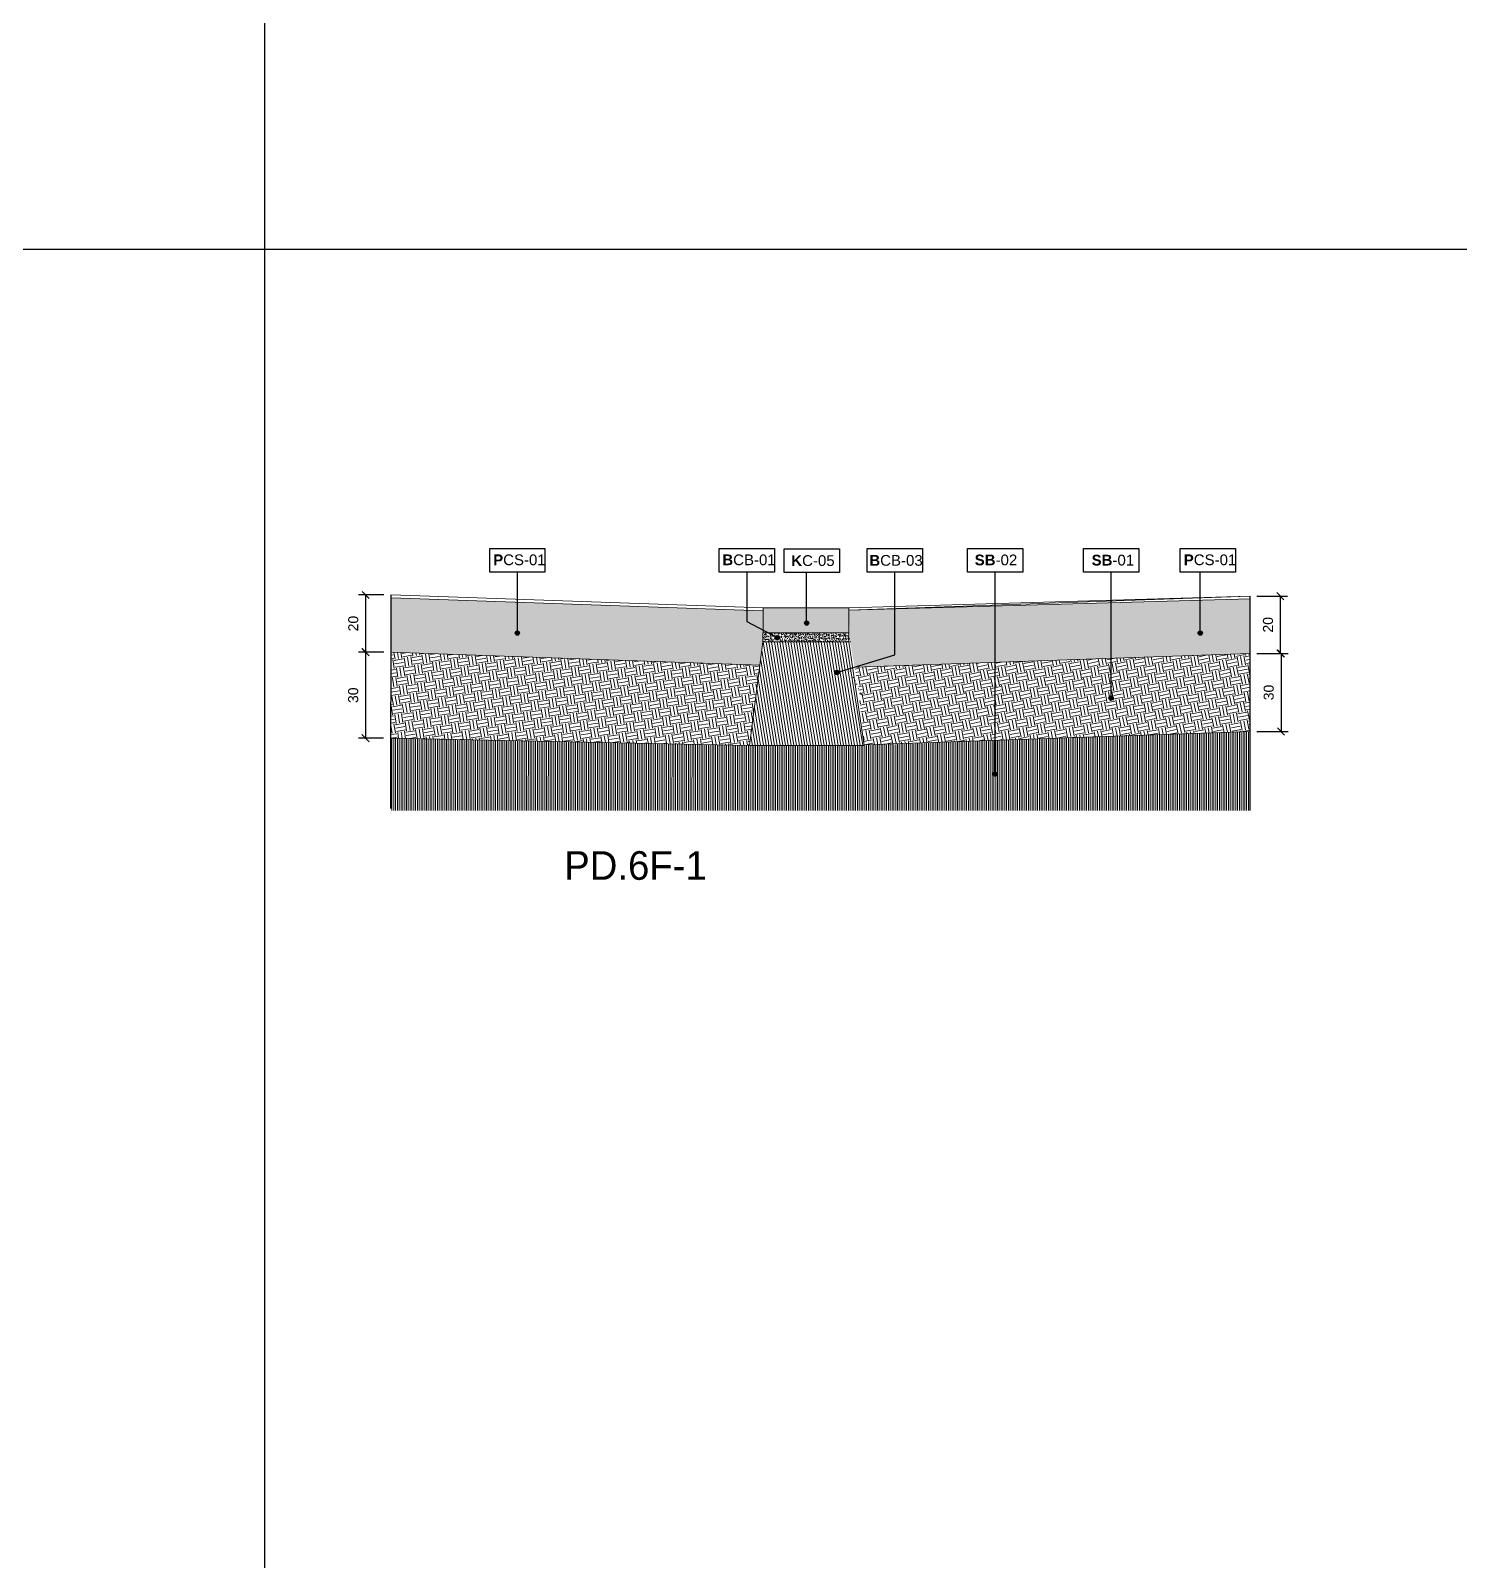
# Model space of a CAD drawing. Header units: metres. Extents: x -325 to 301, y -147 to 149.
# Drawn here: x 71.42 to 76.41, y 68.88 to 74.22 of the extents above; entities that cross this region are included whole.
import ezdxf

# ---------------------------------------------------------------- set-up
doc = ezdxf.new("R2010")
doc.units = ezdxf.units.M
doc.layers.get('Defpoints').update_dxf_attribs({"lineweight": 13})
doc.layers.add('-aux', color=50, linetype='Continuous', plot=False)
doc.layers.add('0-TX-1_25', color=7, linetype='Continuous', true_color=0x3f4f7f)
doc.layers.add('3-TR-paviment fort', color=7, linetype='Continuous', true_color=0xd1d1d1)
for name, color, linetype, lineweight in [('1-CM', 7, 'Continuous', 0), ('3-TR Formigó', 252, 'Continuous', 0), ('3-TR Seleccionat', 44, 'Continuous', 0), ('3-TR Tot-u', 37, 'Continuous', 0)]:
    doc.layers.add(name, color=color, linetype=linetype, lineweight=lineweight)
for name, color, linetype in [('1-SECCIÓ', 1, 'Continuous'), ('A-KEYPLAN_HATCH', 7, 'Continuous'), ('A_TEXT_2', 7, 'Continuous')]:
    doc.layers.add(name, color=color, linetype=linetype)
doc.layers.add('3-TR tot_u', color=7, linetype='Continuous', lineweight=5, true_color=0x787878)
doc.styles.get("Standard").update_dxf_attribs({"font": 'arial.ttf'})
doc.styles.add('x-llegenda materials$0$ENGRAVERS', font='TT0586M.TTF')
doc.dimstyles.new('ISO-25', dxfattribs={"dimtxt": 0.1, "dimasz": 0.1, "dimexe": 0.1, "dimexo": 0.1, "dimgap": 0.1, "dimtad": 1, "dimdec": 0, "dimlfac": 100, "dimzin": 9, "dimtxsty": 'Standard', "dimblk": 'OBLIQUE', "dimcen": 0.1, "dimadec": 0, "dimazin": 0, "dimtfac": 1, "dimtdec": 0, "dimtmove": 0, "dimatfit": 3, "dimldrblk": 'OBLIQUE', "dimfxl": 1, "dimarcsym": 0})

# ---------------------------------------------------------------- blocks, each defined once
blk = doc.blocks.new('_Oblique')
at = {"color": 0, "lineweight": -2}
blk.add_line((-0.5, -0.5), (0.5, 0.5), dxfattribs=at)
blk = doc.blocks.new('*D2712')
at = {"layer": '0-TX-1_25', "color": 0, "lineweight": -2, "transparency": 16777216}
for p, q in [((75.6986, 72.2458), (75.805, 72.2458)), ((75.78, 72.2458), (75.78, 72.0459)), ((75.7055, 72.0459), (75.805, 72.0459))]:
    blk.add_line(p, q, dxfattribs=at)
at = {"layer": 'Defpoints', "color": 0, "transparency": 16777216}
for p in [(75.6736, 72.2458), (75.6805, 72.0459), (75.78, 72.0459)]:
    blk.add_point(p, dxfattribs=at)
at = {"layer": '0-TX-1_25', "color": 0, "lineweight": -2, "transparency": 16777216, "xscale": 0.025, "yscale": 0.025, "zscale": 0.025}
for p, rotation in [((75.78, 72.2458), 90), ((75.78, 72.0459), 270)]:
    blk.add_blockref('_Oblique', p, dxfattribs=dict(at, rotation=rotation))
at = {"layer": '0-TX-1_25', "color": 0, "transparency": 16777216, "insert": (75.7371, 72.1458), "char_height": 0.035, "attachment_point": 5, "rotation": 90}
blk.add_mtext('20', dxfattribs=at)
blk = doc.blocks.new('*D2713')
at = {"layer": '0-TX-1_25', "color": 0, "lineweight": -2, "transparency": 16777216}
for p, q in [((75.6986, 72.0456), (75.8075, 72.0456)), ((75.7825, 72.0456), (75.7825, 71.7732)), ((75.6986, 71.7732), (75.8075, 71.7732))]:
    blk.add_line(p, q, dxfattribs=at)
at = {"layer": 'Defpoints', "color": 0, "transparency": 16777216}
for p in [(75.6736, 72.0456), (75.6736, 71.7732), (75.7825, 71.7732)]:
    blk.add_point(p, dxfattribs=at)
at = {"layer": '0-TX-1_25', "color": 0, "lineweight": -2, "transparency": 16777216, "xscale": 0.025, "yscale": 0.025, "zscale": 0.025}
for p, rotation in [((75.7825, 72.0456), 90), ((75.7825, 71.7732), 270)]:
    blk.add_blockref('_Oblique', p, dxfattribs=dict(at, rotation=rotation))
at = {"layer": '0-TX-1_25', "color": 0, "transparency": 16777216, "insert": (75.7397, 71.9094), "char_height": 0.035, "attachment_point": 5, "rotation": 90}
blk.add_mtext('30', dxfattribs=at)
blk = doc.blocks.new('hatch keyplan 2')
at = {"layer": 'A-KEYPLAN_HATCH'}
blk.add_lwpolyline([(0, 0.00548), (0.01287, 0.00548), (0.01287, 0), (0, 0)], close=True, dxfattribs=at)
blk = doc.blocks.new('hatch keyplan')
at = {"layer": 'A-KEYPLAN_HATCH'}
blk.add_blockref('hatch keyplan 2', (1.43058, 0.85215), dxfattribs=at)
blk = doc.blocks.new('B-CB03')
at = {"layer": 'A-KEYPLAN_HATCH'}
blk.add_blockref('hatch keyplan', (-1.43058, -0.85215), dxfattribs=at)
at = {"layer": 'A_TEXT_2', "insert": (-0.0008, 0.00398), "char_height": 0.0025, "attachment_point": 1}
blk.add_mtext_dynamic_manual_height_columns('\\pi0.00128;{\\fArial|b1|i0|c0|p34;B}CB-03', width=0.0145619, gutter_width=0.015, heights=[0], dxfattribs=at)
blk = doc.blocks.new('B-CB01')
at = {"layer": 'A-KEYPLAN_HATCH'}
blk.add_blockref('hatch keyplan', (-1.43058, -0.85215), dxfattribs=at)
at = {"layer": 'A_TEXT_2', "insert": (-0.0008, 0.00411), "char_height": 0.0025, "attachment_point": 1}
blk.add_mtext_dynamic_manual_height_columns('\\pi0.00152;{\\fArial|b1|i0|c0|p34;B}CB-01', width=0.0145619, gutter_width=0.015, heights=[0], dxfattribs=at)
blk = doc.blocks.new('SB-01')
at = {"layer": 'A-KEYPLAN_HATCH'}
blk.add_blockref('hatch keyplan', (-1.43058, -0.85215), dxfattribs=at)
at = {"layer": 'A_TEXT_2', "insert": (-0.0008, 0.00403), "char_height": 0.0025, "attachment_point": 1}
blk.add_mtext_dynamic_manual_height_columns('\\pi0.00271;{\\fArial|b1|i0|c0|p34;SB}-01', width=0.0145619, gutter_width=0.015, heights=[0], dxfattribs=at)
blk = doc.blocks.new('SB-02')
at = {"layer": 'A-KEYPLAN_HATCH'}
blk.add_blockref('hatch keyplan', (-1.43058, -0.85215), dxfattribs=at)
at = {"layer": 'A_TEXT_2', "insert": (-0.0008, 0.00408), "char_height": 0.0025, "attachment_point": 1}
blk.add_mtext_dynamic_manual_height_columns('\\pi0.00249;{\\fArial|b1|i0|c0|p34;SB}-02', width=0.0145619, gutter_width=0.015, heights=[0], dxfattribs=at)
blk = doc.blocks.new('PCS01')
at = {"layer": 'A-KEYPLAN_HATCH'}
blk.add_blockref('hatch keyplan', (-1.42958, -0.85215), dxfattribs=at)
at = {"layer": 'A_TEXT_2', "insert": (0.0002, 0.00411), "char_height": 0.0025, "attachment_point": 1}
blk.add_mtext_dynamic_manual_height_columns('\\pi0.00161;{\\fArial|b1|i0|c0|p34;P}CS-01', width=0.0145619, gutter_width=0.015, heights=[0], dxfattribs=at)
blk = doc.blocks.new('*D2711')
at = {"layer": '0-TX-1_25', "color": 0, "lineweight": -2, "transparency": 16777216}
for p, q in [((72.6499, 72.25), (72.561, 72.25)), ((72.586, 72.25), (72.586, 72.0499)), ((72.6495, 72.0499), (72.561, 72.0499))]:
    blk.add_line(p, q, dxfattribs=at)
at = {"layer": 'Defpoints', "color": 0, "transparency": 16777216}
for p in [(72.6749, 72.25), (72.586, 72.0499), (72.6745, 72.0499)]:
    blk.add_point(p, dxfattribs=at)
at = {"layer": '0-TX-1_25', "color": 0, "lineweight": -2, "transparency": 16777216, "xscale": 0.025, "yscale": 0.025, "zscale": 0.025}
for p, rotation in [((72.586, 72.25), 90), ((72.586, 72.0499), 270)]:
    blk.add_blockref('_Oblique', p, dxfattribs=dict(at, rotation=rotation))
at = {"layer": '0-TX-1_25', "color": 0, "transparency": 16777216, "insert": (72.5431, 72.1499), "char_height": 0.035, "attachment_point": 5, "rotation": 90}
blk.add_mtext('20', dxfattribs=at)
blk = doc.blocks.new('POINT')
at = {"layer": '0-TX-1_25'}
h = blk.add_hatch(dxfattribs=at)
h.set_pattern_fill('ANGLE', color=256)
h.set_pattern_definition([(0, (-83.747, -12.726), (0, 6.985), [5.08, -1.905]), (90, (-83.747, -12.726), (-6.985, 4e-16), [5.08, -1.905])])
edge = h.paths.add_edge_path()
edge.add_arc((0, 0), 0.0075, 0, 360)
h = blk.add_hatch(color=256, dxfattribs=at)
h.dxf.hatch_style = 1
edge = h.paths.add_edge_path()
edge.add_arc((0, 0), 0.0075, 0, 360)
blk.add_circle((0, 0), 0.0075, dxfattribs=at)
blk = doc.blocks.new('K04')
at = {"layer": 'A-KEYPLAN_HATCH'}
blk.add_blockref('hatch keyplan', (-1.42958, -0.85215), dxfattribs=at)
at = {"layer": 'A_TEXT_2', "insert": (0.0002, 0.00402), "char_height": 0.0025, "attachment_point": 1}
blk.add_mtext_dynamic_manual_height_columns('\\pi0.00244;{\\fArial|b1|i0|c0|p34;K}C-05', width=0.0145619, gutter_width=0.015, heights=[0], dxfattribs=at)
blk = doc.blocks.new('*D2714')
at = {"layer": '0-TX-1_25', "color": 0, "lineweight": -2, "transparency": 16777216}
for p, q in [((72.6495, 72.0499), (72.5607, 72.0499)), ((72.5857, 72.0499), (72.5857, 71.7497)), ((72.649, 71.7497), (72.5607, 71.7497))]:
    blk.add_line(p, q, dxfattribs=at)
at = {"layer": 'Defpoints', "color": 0, "transparency": 16777216}
for p in [(72.6745, 72.0499), (72.5857, 71.7497), (72.674, 71.7497)]:
    blk.add_point(p, dxfattribs=at)
at = {"layer": '0-TX-1_25', "color": 0, "lineweight": -2, "transparency": 16777216, "xscale": 0.025, "yscale": 0.025, "zscale": 0.025}
for p, rotation in [((72.5857, 72.0499), 90), ((72.5857, 71.7497), 270)]:
    blk.add_blockref('_Oblique', p, dxfattribs=dict(at, rotation=rotation))
at = {"layer": '0-TX-1_25', "color": 0, "transparency": 16777216, "insert": (72.5428, 71.8998), "char_height": 0.035, "attachment_point": 5, "rotation": 90}
blk.add_mtext('30', dxfattribs=at)

msp = doc.modelspace()

# ---------------------------------------------------------------- hatches: boundary and pattern name
at = {"layer": '3-TR Formigó'}
h = msp.add_hatch(dxfattribs=at)
h.set_pattern_fill('ANSI31', color=256, scale=0.003, angle=234.1752, style=0)
h.set_pattern_definition([(279.1752, (74.416953, 71.796883), (0.00940313, 0.0015188), [])])
h.paths.add_polyline_path([(73.9736, 72.0859), (74.2736, 72.0859), (74.3274, 71.7246), (73.9271, 71.7246)])
at = {"layer": '3-TR Seleccionat'}
h = msp.add_hatch(dxfattribs=at)
h.set_pattern_fill('ANSI31', color=256, scale=0.002, angle=45, style=0)
h.set_pattern_definition([(90, (-441001.5986174, -650764.6705644), (-0.00635, 1e-18), [])])
h.paths.add_polyline_path([(74.3315, 71.7246), (74.3274, 71.7246), (73.9271, 71.7246), (72.674, 71.7497), (72.6736, 71.4969), (75.6736, 71.4969), (75.6736, 71.7732)])
at = {"layer": '3-TR Tot-u'}
h = msp.add_hatch(dxfattribs=at)
h.set_pattern_fill('EARTH', color=256, scale=0.005, angle=-80.8248, style=0)
h.set_pattern_definition([(279.175244, (26.644115, 76.938683), (0.036406452, -0.026281081), [0.03175, -0.03175]), (279.175244, (26.65587, 76.940582), (0.036406452, -0.026281081), [0.03175, -0.03175]), (279.175244, (26.667622, 76.94248), (0.036406452, -0.026281081), [0.03175, -0.03175]), (9.175244, (26.672173, 76.939195), (0.026281081, 0.036406452), [0.03175, -0.03175]), (9.175244, (26.674072, 76.92744), (0.026281081, 0.036406452), [0.03175, -0.03175]), (9.175244, (26.67597, 76.915687), (0.026281081, 0.036406452), [0.03175, -0.03175])])
h.paths.add_polyline_path([(73.9272, 71.7255), (73.9632, 72.0049), (72.6745, 72.0499), (72.674, 71.7497)])
h = msp.add_hatch(dxfattribs=at)
h.set_pattern_fill('EARTH', color=256, scale=0.005, angle=-78.8248, style=0)
h.set_pattern_definition([(281.175244, (26.507913, 75.273547), (0.03730147, -0.024994505), [0.03175, -0.03175]), (281.175244, (26.519594, 75.275855), (0.03730147, -0.024994505), [0.03175, -0.03175]), (281.175244, (26.531274, 75.278162), (0.03730147, -0.024994505), [0.03175, -0.03175]), (11.175244, (26.535937, 75.275038), (0.024994505, 0.03730147), [0.03175, -0.03175]), (11.175244, (26.538244, 75.263357), (0.024994505, 0.03730147), [0.03175, -0.03175]), (11.175244, (26.540552, 75.251677), (0.024994505, 0.03730147), [0.03175, -0.03175])])
h.paths.add_polyline_path([(75.6736, 71.7732), (75.6736, 72.0456), (74.2941, 71.9975), (74.3073, 71.9256), (74.3274, 71.7246), (74.4178, 71.7293)])
h = msp.add_hatch(dxfattribs=at)
h.set_pattern_fill('EARTH', color=256, scale=0.005, angle=-80.8248, style=0)
h.set_pattern_definition([(44.999999995, (-269458.935084, 738634.193155), (3.8e-12, 0.0449012806053), [0.03175, -0.03175]), (44.999999995, (-269458.943503, 738634.201574), (3.8e-12, 0.0449012806053), [0.03175, -0.03175]), (44.999999995, (-269458.951922, 738634.209993), (3.8e-12, 0.0449012806053), [0.03175, -0.03175]), (134.999999995, (-269458.951922, 738634.215606), (-0.0449012806053, 3.8e-12), [0.03175, -0.03175]), (134.999999995, (-269458.943503, 738634.224025), (-0.0449012806053, 3.8e-12), [0.03175, -0.03175]), (134.999999995, (-269458.935084, 738634.232444), (-0.0449012806053, 3.8e-12), [0.03175, -0.03175])])
h.paths.add_polyline_path([(74.3302, 71.8709), (74.3315, 71.8709), (74.2736, 71.9969)])
at = {"layer": '3-TR tot_u'}
h = msp.add_hatch(dxfattribs=at)
h.set_pattern_fill('AR-CONC', color=256, scale=0.0002, angle=90.2664)
h.set_pattern_definition([(140.266414, (38.360198, 4.355625), (0.003018359, 0.036451363), [0.00381, -0.04191]), (85.266414, (38.360198, 4.355625), (-0.038178181, -0.007226283), [0.003048, -0.033528117]), (190.71786, (38.36045, 4.358662), (-0.035159821, 0.02922508), [0.003238002, -0.035618049]), (136.450614, (38.35004, 4.355577), (0.008156283, 0.05425432), [0.005715, -0.062865]), (186.90197, (38.35072, 4.3601), (-0.049705466, 0.047250218), [0.004857005, -0.05342712]), (81.450565, (38.35004, 4.35558), (-0.049705466, 0.047250218), [0.004571993, -0.050291946]), (111.266414, (38.352554, 4.36067), (0.020311824, 0.030417653), [0.00381, -0.04191]), (56.266414, (38.352554, 4.36067), (-0.036894668, 0.012188985), [0.003048, -0.033528]), (161.71786, (38.354247, 4.363204), (-0.016582845, 0.042606638), [0.003238002, -0.035617988]), (127.766414, (38.360198, 4.355625), (-0.0169136972, 0.0005390813), [0, -0.0331216, 0, -0.034036, 0, -0.033655]), (97.766414, (38.360198, 4.355625), (-0.020098038, 0.0132706243), [0, -0.0194056, 0, -0.0323596, 0, -0.012827]), (57.766414, (38.36025, 4.344296), (0.0010196429, 0.0271231534), [0, -0.0127, 0, -0.039624, 0, -0.052578]), (47.766414, (38.360274, 4.339216), (-0.005222997, 0.0296018704), [0, -0.01651, 0, -0.0263144, 0, -0.037338])])
h.paths.add_polyline_path([(72.6749, 72.0499), (73.9632, 72.0049), (73.9736, 72.086), (73.9735, 72.1947), (72.6748, 72.24)])
h = msp.add_hatch(dxfattribs=at)
h.set_pattern_fill('AR-CONC', color=256, scale=0.0002, angle=92.2664)
h.set_pattern_definition([(142.266414, (42.343422, 3.321463), (0.001744386, 0.036534497), [0.00381, -0.04191]), (87.266414, (42.34342, 3.321463), (-0.03790273, -0.00855428), [0.003048, -0.033528117]), (192.71786, (42.343567, 3.324508), (-0.036158343, 0.027980216), [0.003238002, -0.035618049]), (138.450614, (42.33327, 3.32106), (0.006257866, 0.05450592), [0.005715, -0.062865]), (188.90197, (42.33379, 3.325604), (-0.051324195, 0.04548674), [0.004857005, -0.05342712]), (83.450565, (42.33327, 3.32106), (-0.051324195, 0.04548674), [0.004571993, -0.050291946]), (113.266414, (42.335607, 3.326238), (0.019237889, 0.031107996), [0.00381, -0.04191]), (58.266414, (42.335607, 3.32624), (-0.037297582, 0.010893954), [0.003048, -0.033528]), (163.71786, (42.33721, 3.32883), (-0.018059693, 0.04200195), [0.003238002, -0.035617988]), (129.766414, (42.343422, 3.321463), (-0.0169222075, -5.15266e-05), [0, -0.0331216, 0, -0.034036, 0, -0.033655]), (99.766414, (42.343422, 3.321463), (-0.0205489328, 0.012561129), [0, -0.0194056, 0, -0.0323596, 0, -0.012827]), (59.766414, (42.34387, 3.310144), (7.24373e-05, 0.0271422157), [0, -0.0127, 0, -0.039624, 0, -0.052578]), (49.766414, (42.34407, 3.305068), (-0.006252906, 0.029401558), [0, -0.01651, 0, -0.0263144, 0, -0.037338])])
h.paths.add_polyline_path([(75.6733, 72.2357), (74.2738, 72.1968), (74.2777, 72.086), (74.2937, 71.9994), (75.6736, 72.0456)])
h = msp.add_hatch(dxfattribs=at)
h.set_pattern_fill('AR-CONC', color=256, scale=9e-05, angle=90.2664)
h.set_pattern_definition([(140.266414, (-9.46507, 49.290659), (0.0013582613, 0.0164031132), [0.0017145, -0.0188595]), (85.266414, (-9.46507, 49.290659), (-0.0171801815, -0.0032518273), [0.0013716, -0.0150876526]), (190.71786, (-9.464957, 49.292026), (-0.0158219194, 0.0131512858), [0.0014571008, -0.016028122]), (136.450614, (-9.469642, 49.290638), (0.003670327, 0.024414444), [0.00257175, -0.02828925]), (186.901972, (-9.469336, 49.292672), (-0.0223674596, 0.021262598), [0.002185652, -0.024042205]), (81.450565, (-9.469642, 49.290638), (-0.0223674596, 0.021262598), [0.002057397, -0.022631376]), (111.266414, (-9.46851, 49.292929), (0.0091403206, 0.0136879438), [0.0017145, -0.0188595]), (56.266414, (-9.46851, 49.292929), (-0.0166026007, 0.0054850432), [0.0013716, -0.0150876]), (161.71786, (-9.467748, 49.29407), (-0.0074622802, 0.019172987), [0.0014571008, -0.0160280944]), (127.766414, (-9.46507, 49.290659), (-0.00761116375, 0.0002425866), [0, -0.01490472, 0, -0.0153162, 0, -0.01514475]), (97.766414, (-9.46507, 49.290659), (-0.009044117, 0.0059717809), [0, -0.00873252, 0, -0.01456182, 0, -0.00577215]), (57.766414, (-9.465046, 49.2855614), (0.0004588393, 0.012205419), [0, -0.005715, 0, -0.0178308, 0, -0.0236601]), (47.766414, (-9.465036, 49.283275), (-0.0023503487, 0.0133208417), [0, -0.0074295, 0, -0.01184148, 0, -0.0168021])])
h.paths.add_polyline_path([(74.2797, 72.0859), (74.2736, 72.1172), (73.9736, 72.1172), (73.9736, 72.086)])
at = {"layer": '3-TR-paviment fort'}
msp.add_hatch(color=256, dxfattribs=at).paths.add_polyline_path([(74.2738, 72.2046), (74.2738, 72.1174), (73.9738, 72.1175), (73.9738, 72.2047)])

# ---------------------------------------------------------------- linework, layer by layer
at = {"layer": '-aux'}
for points in [[(72.2345, 3.4567), (72.2345, 133.4567)], [(12.2345, 73.4567), (142.2345, 73.4567)]]:
    msp.add_lwpolyline(points, dxfattribs=at)
msp.add_line((75.6736, 72.1969), (75.6736, 71.4969))
at = {"layer": '0-TX-1_25'}
for points in [[(73.1159, 72.1167), (73.1159, 72.3297)], [(73.9175, 72.3297), (73.9175, 72.1571), (74.0231, 72.1009)], [(74.1261, 72.1519), (74.1261, 72.3281)], [(74.2315, 71.9792), (74.4343, 72.0412), (74.4343, 72.3297)], [(74.7842, 71.6245), (74.7842, 72.3297)], [(75.1891, 71.8897), (75.1891, 72.3297)], [(75.5004, 72.1167), (75.5004, 72.3297)]]:
    msp.add_lwpolyline(points, dxfattribs=at)
at = {"layer": '1-CM'}
for p, q in [((75.6736, 72.2458), (74.2738, 72.2046)), ((75.6736, 72.2458), (74.2738, 72.1968)), ((75.6736, 72.2358), (74.2738, 72.1968)), ((75.6736, 72.0456), (74.2941, 71.9975))]:
    msp.add_line(p, q, dxfattribs=at)
for points in [[(73.9735, 72.1947), (72.6748, 72.24)], [(73.9738, 72.2047), (72.6749, 72.25)], [(73.9738, 72.2047), (74.2738, 72.2046)], [(73.9738, 72.1175), (74.2736, 72.1169)], [(73.9632, 72.0049), (72.6745, 72.0499)], [(74.3271, 71.7262), (75.6736, 71.7732), (75.6736, 72.0456), (74.2941, 71.9975)], [(73.9271, 71.7246), (72.674, 71.7497)]]:
    msp.add_lwpolyline(points, dxfattribs=at)
for points in [[(74.2738, 72.2046), (74.2738, 72.1174), (73.9738, 72.1175), (73.9738, 72.2047)], [(74.2736, 72.086), (74.2736, 72.1172), (73.9736, 72.1172), (73.9736, 72.086)], [(73.9736, 72.0859), (73.9271, 71.7246), (74.3274, 71.7246), (74.2736, 72.0859)]]:
    msp.add_lwpolyline(points, close=True, dxfattribs=at)
at = {"layer": '1-SECCIÓ'}
msp.add_line((75.6736, 72.2458), (75.6736, 71.4969), dxfattribs=at)
msp.add_lwpolyline([(72.6736, 71.5043), (72.6749, 72.25)], dxfattribs=at)

# ---------------------------------------------------------------- block references
at = {"layer": '0-TX-1_25', "xscale": 15, "yscale": 15, "zscale": 15}
for name, p in [('B-CB01', (73.8209, 72.3297)), ('B-CB03', (74.3378, 72.3297)), ('SB-02', (74.6876, 72.3297)), ('SB-01', (75.0925, 72.3297))]:
    msp.add_blockref(name, p, dxfattribs=at)
at = {"layer": '0-TX-1_25'}
for p in [(74.1261, 72.1519), (73.1159, 72.1167), (74.0231, 72.1006), (75.5004, 72.1167), (74.2315, 71.9792), (75.1891, 71.8897), (74.7842, 71.6245)]:
    msp.add_blockref('POINT', p, dxfattribs=at)
at = {"layer": 'A-KEYPLAN_HATCH'}
for name, p, xscale, yscale, zscale in [('PCS01', (73.0043, 72.3297), 14.99999999999007, 14.99999999999007, 14.99999999999007), ('K04', (74.0328, 72.3283), 14.99999999999981, 14.99999999999981, 14.99999999999981), ('PCS01', (75.4157, 72.3297), 14.99999999999007, 14.99999999999007, 14.99999999999007)]:
    msp.add_blockref(name, p, dxfattribs=dict(at, xscale=xscale, yscale=yscale, zscale=zscale))

# ---------------------------------------------------------------- texts
at = {"layer": '-aux', "insert": (73.2795, 71.3555), "char_height": 0.1, "width": 19.210099, "attachment_point": 1, "style": 'x-llegenda materials$0$ENGRAVERS'}
msp.add_mtext('PD.6F-1', dxfattribs=at)

# ---------------------------------------------------------------- dimensions: what is measured, and where the dimension line sits
at = {"layer": '0-TX-1_25'}
for base, p1, p2, picture, middle in [((72.586, 72.0499), (72.6749, 72.25), (72.6745, 72.0499), '*D2711', (72.5431, 72.1499)), ((75.78, 72.0459), (75.6736, 72.2458), (75.6805, 72.0459), '*D2712', (75.7371, 72.1458)), ((72.5857, 71.7497), (72.6745, 72.0499), (72.674, 71.7497), '*D2714', (72.5428, 71.8998))]:
    dim = msp.add_linear_dim(base=base, p1=p1, p2=p2, angle=90, dimstyle='ISO-25', override={"dimtxt": 0.035, "dimasz": 0.025, "dimexe": 0.025, "dimexo": 0.025, "dimgap": 0.025, "dimblk1": 'Oblique', "dimblk2": 'Oblique', "dimsah": 1, "dimfxl": 0.1, "dimfxlon": 1, "dimarcsym": 1}, dxfattribs=at)
    dim.commit()
    dim.dimension.update_dxf_attribs({"geometry": picture, "text_midpoint": middle})
dim = msp.add_linear_dim(base=(75.7825, 71.7732), p1=(75.6736, 72.0456), p2=(75.6736, 71.7732), angle=90, text='30', dimstyle='ISO-25', override={"dimtxt": 0.035, "dimasz": 0.025, "dimexe": 0.025, "dimexo": 0.025, "dimgap": 0.025, "dimblk1": 'Oblique', "dimblk2": 'Oblique', "dimsah": 1, "dimfxl": 0.1, "dimfxlon": 1, "dimarcsym": 1}, dxfattribs=at)
dim.commit()
dim.dimension.update_dxf_attribs({"geometry": '*D2713', "text_midpoint": (75.7397, 71.9094)})

doc.saveas('drawing.dxf')
